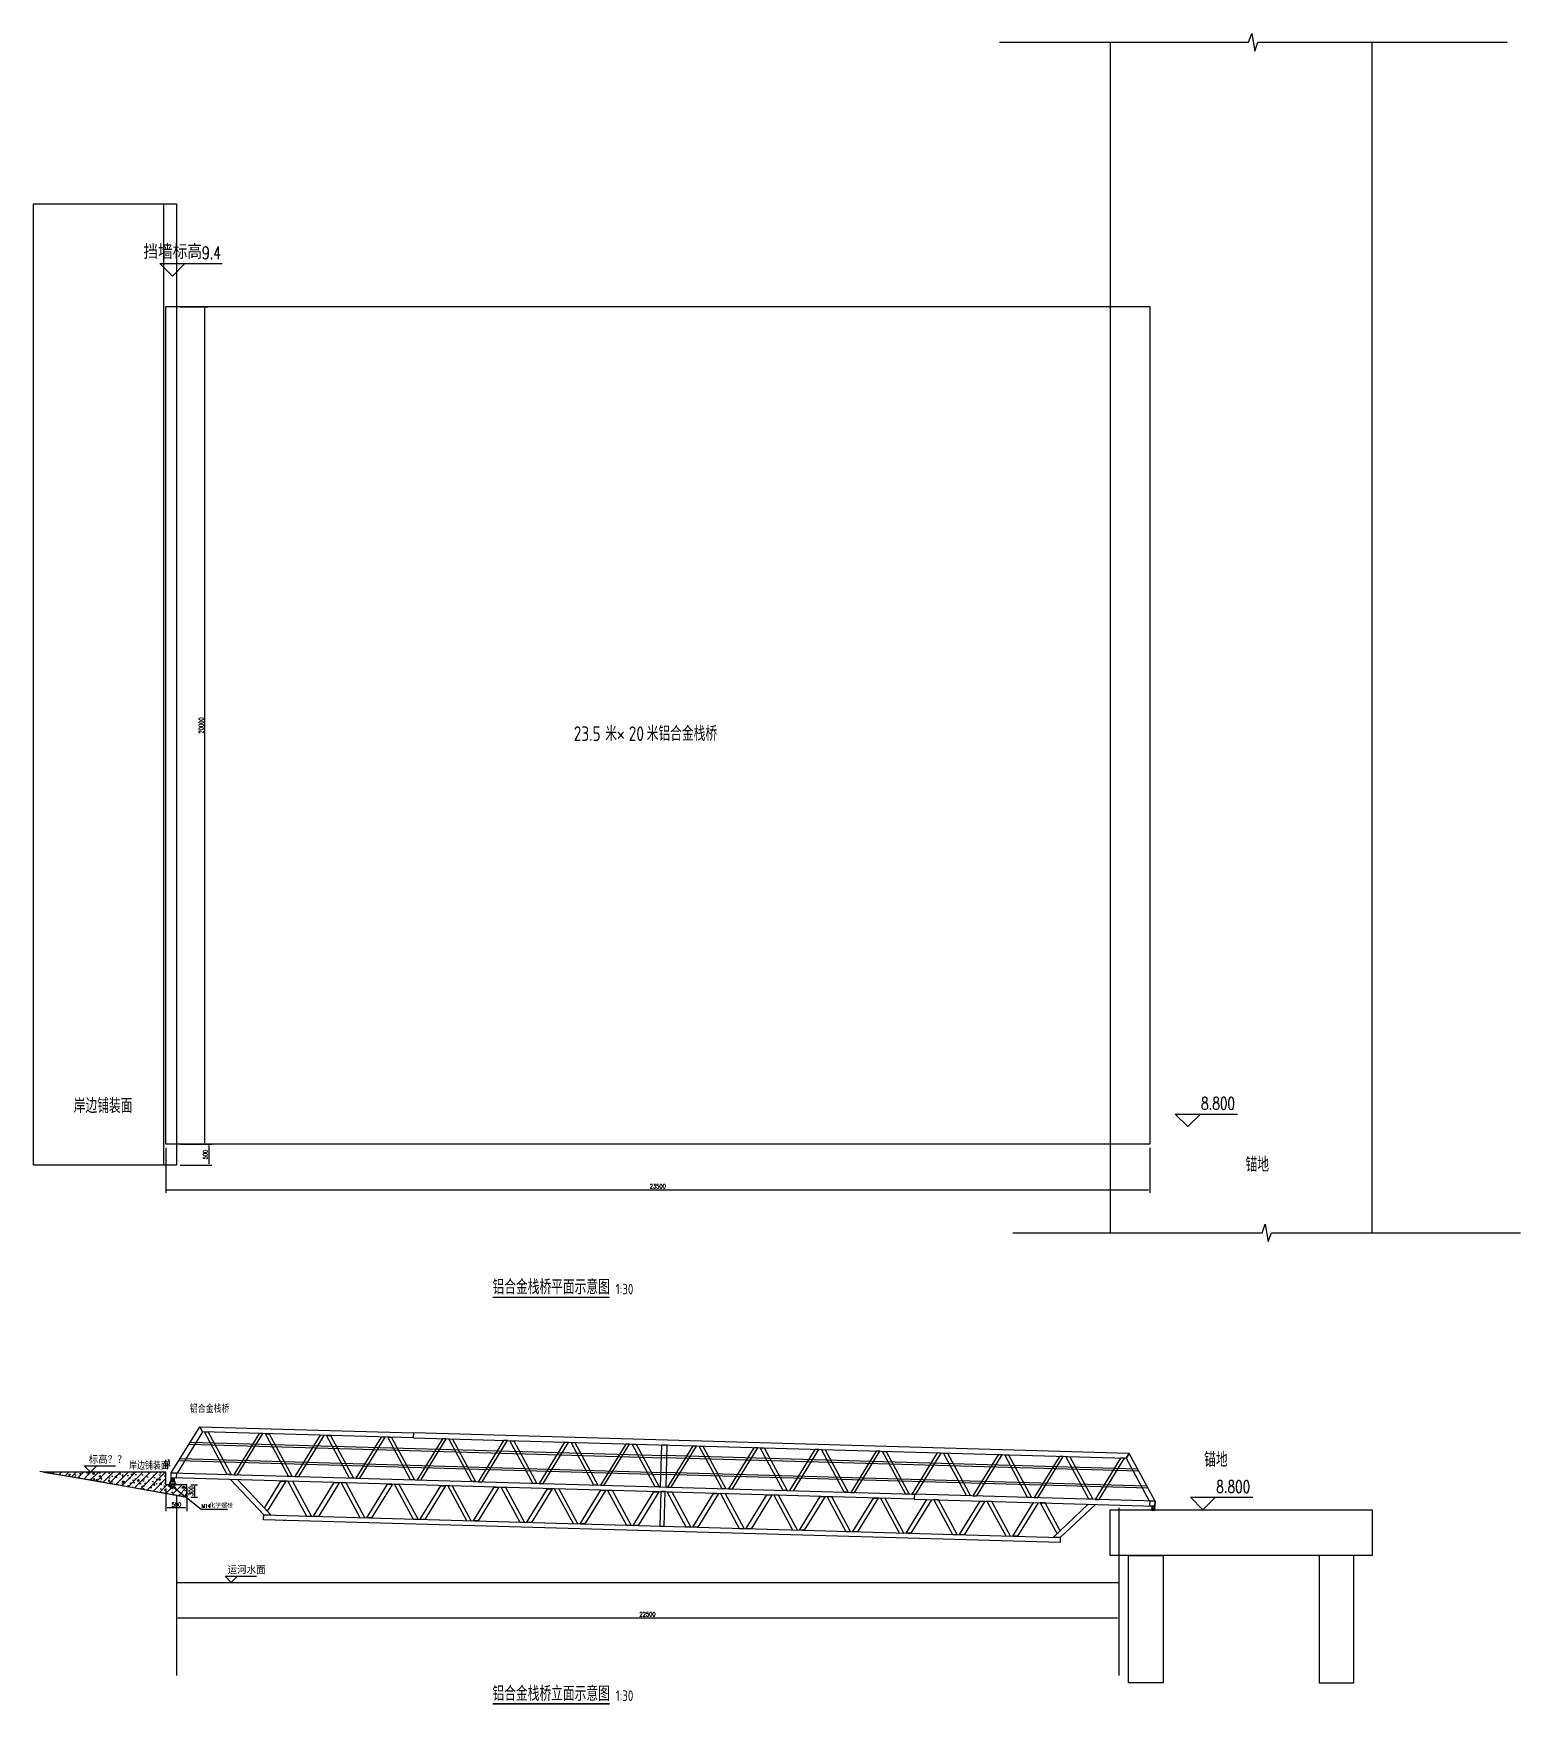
# Model space of a CAD drawing. Header units: millimetres. Extents: x 50522 to 205845, y 40309 to 82020.
# Drawn here: x 170333 to 205845, y 42110 to 82020 of the extents above; entities that cross this region are included whole.
import ezdxf

# ---------------------------------------------------------------- set-up
doc = ezdxf.new("R2010")
doc.units = ezdxf.units.MM
doc.header["$LTSCALE"] = 1000
doc.linetypes.add('CENTER', pattern=[2, 1.25, -0.25, 0.25, -0.25])
for name, color, linetype in [('CEN', 1, 'CENTER'), ('DIM_ELEV', 3, 'Continuous'), ('DIM_LEAD', 3, 'Continuous'), ('DIM_SYMB', 3, 'Continuous'), ('PUB_DIM', 3, 'Continuous'), ('PUB_TEXT', 7, 'Continuous'), ('track level', 7, 'Continuous'), ('W-STEEL_FRAME钢架', 3, 'Continuous')]:
    doc.layers.add(name, color=color, linetype=linetype)
doc.styles.add('_TCH_DIM', font='SIMPLEX.shx', dxfattribs={"bigfont": 'hztxt.shx'})
doc.styles.get("Standard").update_dxf_attribs({"font": 'tssdeng.shx', "width": 0.8, "bigfont": 'hztxt.shx'})
doc.styles.add('STANDARD_T3', font='simplex.shx', dxfattribs={"width": 0.7, "bigfont": 'hztxt.shx'})
doc.dimstyles.new('W&&30', dxfattribs={"dimtxt": 105, "dimasz": 30, "dimexe": 75, "dimexo": 90, "dimgap": 30, "dimtad": 1, "dimdec": 0, "dimzin": 0, "dimdsep": 46, "dimtxsty": 'STANDARD_T3', "dimcen": 0.09, "dimclrd": 1, "dimclre": 1, "dimclrt": 7, "dimazin": 2, "dimtfac": 1, "dimtdec": 0, "dimtix": 1, "dimtmove": 2, "dimatfit": 3, "dimfxl": 0, "dimtolj": 1, "dimtzin": 0, "dimarcsym": 0})

# ---------------------------------------------------------------- blocks, each defined once
blk = doc.blocks.new('*D83')
at = {"layer": 'Defpoints', "color": 0, "transparency": 16777216}
for p in [(173748, 44336), (196248, 44336), (196248, 44184)]:
    blk.add_point(p, dxfattribs=at)
at = {"layer": 'PUB_DIM', "color": 1, "lineweight": -2, "transparency": 16777216}
for p, q in [((173748, 44246), (173748, 44109)), ((173778, 44184), (196218, 44184)), ((196248, 44246), (196248, 44109))]:
    blk.add_line(p, q, dxfattribs=at)
at = {"layer": 'PUB_DIM', "color": 1, "transparency": 16777216}
for points in [[(173778, 44189), (173778, 44179), (173748, 44184)], [(196218, 44189), (196218, 44179), (196248, 44184)]]:
    blk.add_solid(points, dxfattribs=at)
at = {"layer": 'PUB_DIM', "color": 7, "transparency": 16777216, "insert": (184998, 44267), "char_height": 105, "attachment_point": 5, "style": 'STANDARD_T3'}
blk.add_mtext('\\A1;22500', dxfattribs=at)
blk = doc.blocks.new('YQT')
at = {"color": 1}
for radius in [10.5, 10]:
    blk.add_circle((0, -75), radius, dxfattribs=at)
at = {"layer": 'track level', "color": 1}
for p, q in [((-37, 0), (-38, -10)), ((37, 0), (-37, 0)), ((37, 0), (37, -10)), ((-38, -10), (37, -10))]:
    blk.add_line(p, q, dxfattribs=at)
blk.add_lwpolyline([(-38, -10), (37, -10), (37, -62, -0.414214), (0, -100), (0, -100, -0.414214), (-38, -62)], format="xyb", close=True, dxfattribs=at)
blk = doc.blocks.new('1F')
blk.add_lwpolyline([(-442, -50), (-500, 50), (442, 50), (500, -50)], close=True)
blk = doc.blocks.new('YYQ')
at = {"color": 4}
blk.add_line((399, 945), (11713, 945), dxfattribs=at)
at = {"color": 6}
for points in [[(102, 195), (-37, 195), (614, 1315), (683, 1195)], [(614, 1315), (5713, 1315), (5713, 1195), (683, 1195)], [(22811, 1315), (5713, 1315), (5713, 1195), (22742, 1195)], [(23323, 195), (23463, 195), (22811, 1315), (22742, 1195)], [(11643, 195), (11783, 195), (11783, 1195), (11643, 1195)], [(-37, 75), (-37, 195), (17713, 195), (17713, 75)], [(2199, -741), (2369, -741), (1553, 75), (1383, 75)], [(23463, 75), (23463, 195), (17713, 195), (17713, 75)], [(21226, -741), (21056, -741), (21872, 75), (22042, 75)], [(2199, -741), (21226, -741), (21226, -861), (2199, -861)]]:
    blk.add_lwpolyline(points, close=True, dxfattribs=at)
at = {"color": 5}
for points in [[(723, 1195), (815, 1195), (1393, 195), (1300, 195)], [(2122, 1195), (2030, 1195), (1453, 195), (1545, 195)], [(2183, 1195), (2275, 1195), (2853, 195), (2760, 195)], [(3582, 1195), (3490, 1195), (2913, 195), (3005, 195)], [(3643, 1195), (3735, 1195), (4313, 195), (4220, 195)], [(5042, 1195), (4950, 1195), (4373, 195), (4465, 195)], [(5103, 1195), (5195, 1195), (5773, 195), (5680, 195)], [(6502, 1195), (6410, 1195), (5833, 195), (5925, 195)], [(6563, 1195), (6655, 1195), (7233, 195), (7140, 195)], [(7962, 1195), (7870, 1195), (7293, 195), (7385, 195)], [(8023, 1195), (8115, 1195), (8693, 195), (8600, 195)], [(9422, 1195), (9330, 1195), (8753, 195), (8845, 195)], [(9483, 1195), (9575, 1195), (10153, 195), (10060, 195)], [(10882, 1195), (10790, 1195), (10213, 195), (10305, 195)], [(10943, 1195), (11035, 1195), (11613, 195), (11520, 195)], [(12482, 1195), (12390, 1195), (11813, 195), (11905, 195)], [(12543, 1195), (12635, 1195), (13213, 195), (13120, 195)], [(13942, 1195), (13850, 1195), (13273, 195), (13365, 195)], [(14003, 1195), (14095, 1195), (14673, 195), (14580, 195)], [(15402, 1195), (15310, 1195), (14733, 195), (14825, 195)], [(15463, 1195), (15555, 1195), (16133, 195), (16040, 195)], [(16862, 1195), (16770, 1195), (16193, 195), (16285, 195)], [(16923, 1195), (17015, 1195), (17593, 195), (17500, 195)], [(18322, 1195), (18230, 1195), (17653, 195), (17745, 195)], [(18383, 1195), (18475, 1195), (19053, 195), (18960, 195)], [(19782, 1195), (19690, 1195), (19113, 195), (19205, 195)], [(19843, 1195), (19935, 1195), (20513, 195), (20420, 195)], [(21242, 1195), (21150, 1195), (20573, 195), (20665, 195)], [(21303, 1195), (21395, 1195), (21973, 195), (21880, 195)], [(22702, 1195), (22610, 1195), (22033, 195), (22125, 195)]]:
    blk.add_lwpolyline(points, close=True, dxfattribs=at)
for points in [[(-37, 195), (83, 195), (83, 75), (-37, 75)], [(2585, 75), (2700, 75), (2280, -652), (2207, -579)], [(20840, 75), (20725, 75), (21145, -652), (21218, -579)], [(23343, 195), (23463, 195), (23463, 75), (23343, 75)]]:
    blk.add_lwpolyline(points, close=True)
at = {"layer": 'PUB_DIM'}
blk.add_line((2717, -861), (2664, -861), dxfattribs=at)
blk.add_lwpolyline([(11663, -741), (11763, -741), (11763, 85), (11663, 85)], close=True, dxfattribs=at)
blk.add_circle((23425, 0), 40, dxfattribs=at)
at = {"layer": 'W-STEEL_FRAME钢架', "color": 4}
for p, q in [((370, 895), (11713, 895)), ((23026, 945), (11713, 945)), ((23055, 895), (11713, 895)), ((137, 495), (11713, 495)), ((166, 545), (11713, 545)), ((23259, 545), (11713, 545)), ((23288, 495), (11713, 495))]:
    blk.add_line(p, q, dxfattribs=at)
at = {"xscale": -1, "rotation": 120}
for p in [(3043, -333), (4317, -333), (5590, -333), (6863, -333), (8136, -333), (9409, -333), (10683, -333), (12106, -333), (13379, -333), (14652, -333), (15925, -333), (17199, -333), (18472, -333), (19745, -333)]:
    blk.add_blockref('1F', p, dxfattribs=at)
at = {"rotation": 240}
for p in [(3680, -333), (4953, -333), (6226, -333), (7500, -333), (8773, -333), (10046, -333), (11319, -333), (12742, -333), (14016, -333), (15289, -333), (16562, -333), (17835, -333), (19108, -333), (20382, -333)]:
    blk.add_blockref('1F', p, dxfattribs=at)
at = {"layer": 'PUB_DIM'}
blk.add_blockref('YQT', (0, 75), dxfattribs=at)
at = {"layer": 'PUB_DIM', "xscale": -1, "rotation": 2.877698079828405e-12}
blk.add_blockref('YQT', (23425, 75), dxfattribs=at)
blk = doc.blocks.new('*D77')
at = {"layer": 'Defpoints', "color": 0, "transparency": 16777216}
for p in [(173492, 55494), (196992, 55494), (196992, 54406)]:
    blk.add_point(p, dxfattribs=at)
at = {"layer": 'PUB_DIM', "color": 1, "lineweight": -2, "transparency": 16777216}
for p, q in [((173492, 55404), (173492, 54331)), ((196992, 55404), (196992, 54331)), ((173522, 54406), (196962, 54406))]:
    blk.add_line(p, q, dxfattribs=at)
at = {"layer": 'PUB_DIM', "color": 1, "transparency": 16777216}
for points in [[(173522, 54411), (173522, 54401), (173492, 54406)], [(196962, 54411), (196962, 54401), (196992, 54406)]]:
    blk.add_solid(points, dxfattribs=at)
at = {"layer": 'PUB_DIM', "color": 7, "transparency": 16777216, "insert": (185242, 54488), "char_height": 105, "attachment_point": 5, "style": 'STANDARD_T3'}
blk.add_mtext('\\A1;23500', dxfattribs=at)
blk = doc.blocks.new('*D68')
at = {"color": 1, "lineweight": -2, "transparency": 16777216}
for p, q in [((174088, 47360), (174255, 47360)), ((174180, 47330), (174180, 47090)), ((174088, 47060), (174255, 47060))]:
    blk.add_line(p, q, dxfattribs=at)
at = {"color": 1, "transparency": 16777216}
for points in [[(174175, 47330), (174185, 47330), (174180, 47360)], [(174175, 47090), (174185, 47090), (174180, 47060)]]:
    blk.add_solid(points, dxfattribs=at)
at = {"layer": 'Defpoints', "color": 0, "transparency": 16777216}
for p in [(173998, 47360), (173998, 47060), (174180, 47060)]:
    blk.add_point(p, dxfattribs=at)
at = {"color": 7, "transparency": 16777216, "insert": (174097, 47210), "char_height": 105, "attachment_point": 5, "rotation": 90, "style": 'STANDARD_T3'}
blk.add_mtext('\\A1;300', dxfattribs=at)
blk = doc.blocks.new('*D67')
at = {"color": 1, "lineweight": -2, "transparency": 16777216}
for p, q in [((173936, 55494), (174594, 55494)), ((174519, 55464), (174519, 55024)), ((173838, 54994), (174594, 54994))]:
    blk.add_line(p, q, dxfattribs=at)
at = {"color": 1, "transparency": 16777216}
for points in [[(174514, 55464), (174524, 55464), (174519, 55494)], [(174514, 55024), (174524, 55024), (174519, 54994)]]:
    blk.add_solid(points, dxfattribs=at)
at = {"layer": 'Defpoints', "color": 0, "transparency": 16777216}
for p in [(173846, 55494), (173748, 54994), (174519, 54994)]:
    blk.add_point(p, dxfattribs=at)
at = {"color": 7, "transparency": 16777216, "insert": (174437, 55244), "char_height": 105, "attachment_point": 5, "rotation": 90, "style": 'STANDARD_T3'}
blk.add_mtext('\\A1;500', dxfattribs=at)
blk = doc.blocks.new('*D64')
at = {"color": 1, "lineweight": -2, "transparency": 16777216}
for p, q in [((173838, 75494), (174496, 75494)), ((174421, 75464), (174421, 55524)), ((173838, 55494), (174496, 55494))]:
    blk.add_line(p, q, dxfattribs=at)
at = {"color": 1, "transparency": 16777216}
for points in [[(174416, 75464), (174426, 75464), (174421, 75494)], [(174416, 55524), (174426, 55524), (174421, 55494)]]:
    blk.add_solid(points, dxfattribs=at)
at = {"layer": 'Defpoints', "color": 0, "transparency": 16777216}
for p in [(173748, 75494), (173748, 55494), (174421, 55494)]:
    blk.add_point(p, dxfattribs=at)
at = {"color": 7, "transparency": 16777216, "insert": (174339, 65494), "char_height": 105, "attachment_point": 5, "rotation": 90, "style": 'STANDARD_T3'}
blk.add_mtext('\\A1;20000', dxfattribs=at)
blk = doc.blocks.new('*D63')
at = {"color": 1, "lineweight": -2, "transparency": 16777216}
for p, q in [((173498, 47751), (173498, 47893)), ((173541, 47751), (173541, 47893)), ((173468, 47818), (173438, 47818)), ((173541, 47818), (173498, 47818)), ((173571, 47818), (173601, 47818))]:
    blk.add_line(p, q, dxfattribs=at)
at = {"color": 1, "transparency": 16777216}
for points in [[(173468, 47823), (173468, 47813), (173498, 47818)], [(173571, 47823), (173571, 47813), (173541, 47818)]]:
    blk.add_solid(points, dxfattribs=at)
at = {"layer": 'Defpoints', "color": 0, "transparency": 16777216}
for p in [(173498, 47818), (173498, 47661), (173541, 47661)]:
    blk.add_point(p, dxfattribs=at)
at = {"color": 7, "transparency": 16777216, "insert": (173520, 47900), "char_height": 105, "attachment_point": 5, "style": 'STANDARD_T3'}
blk.add_mtext('\\A1;43', dxfattribs=at)
blk = doc.blocks.new('*U81')
at = {"color": 1}
for p, q in [((-65, 14), (-43, 88)), ((65, 14), (43, 88))]:
    blk.add_line(p, q, dxfattribs=at)
blk.add_circle((0, 70), 15, dxfattribs=at)
blk.add_arc((0, 46), 60, 44.4475, 135.5525, dxfattribs=at)
at = {"layer": 'track level', "color": 1}
for p, q in [((-65, 0), (-65, 14)), ((-65, 0), (65, 0)), ((65, 0), (65, 14))]:
    blk.add_line(p, q, dxfattribs=at)
blk = doc.blocks.new('*D61')
at = {"color": 1, "lineweight": -2, "transparency": 16777216}
for p, q in [((173498, 47270), (173498, 46730)), ((173998, 47270), (173998, 46730)), ((173968, 46805), (173528, 46805))]:
    blk.add_line(p, q, dxfattribs=at)
at = {"color": 1, "transparency": 16777216}
for points in [[(173528, 46810), (173528, 46800), (173498, 46805)], [(173968, 46810), (173968, 46800), (173998, 46805)]]:
    blk.add_solid(points, dxfattribs=at)
at = {"layer": 'Defpoints', "color": 0, "transparency": 16777216}
for p in [(173498, 47360), (173998, 47360), (173498, 46805)]:
    blk.add_point(p, dxfattribs=at)
at = {"color": 7, "transparency": 16777216, "insert": (173748, 46887), "char_height": 105, "attachment_point": 5, "style": 'STANDARD_T3'}
blk.add_mtext('\\A1;500', dxfattribs=at)
blk = doc.blocks.new('NY-M12')
for p, q in [((-1, 0), (0, -2)), ((0, 0), (1, -2))]:
    blk.add_line(p, q)
blk.add_lwpolyline([(11, 0), (-11, 0), (-11, -2), (11, -2)], close=True)
blk = doc.blocks.new('$matou$00000104')
for p, q in [((-61, 6, 0), (-62, 5, 0)), ((-62, -5, 0), (-62, 5, 0)), ((-61, 6, 0), (-57, 5, 0)), ((-61, -6, 0), (-61, 6, 0)), ((-57, 7, 0), (-57, 5, 0)), ((-40, 7, 0), (-54, 9, 0)), ((-47, 1, 0), (-52, 1, 0)), ((-46, 0, 0), (-46, 0, 0)), ((-39, 6, 0), (-40, 7, 0)), ((-40, 5, 0), (-40, 7, 0)), ((-39, 5, 0), (-40, 5, 0)), ((-39, -6, 0), (-39, 6, 0)), ((-37, 7, 0), (-38, 7, 0)), ((-36, -6, 0), (-36, 6, 0)), ((-36, 6, 0), (19, 6, 0)), ((19, 6, 0), (19, 6, 0)), ((19, 6, 0), (19, 6, 0)), ((19, -5, 0), (19, 6, 0)), ((20, 5, 0), (19, 6, 0)), ((19, -6, 0), (19, 6, 0)), ((19, -5, 0), (20, 5, 0)), ((21, 6, 0), (20, 5, 0)), ((20, -4, 0), (21, 4, 0)), ((21, 6, 0), (21, 6, 0)), ((22, 5, 0), (21, 6, 0)), ((21, -5, 0), (22, 5, 0)), ((23, 6, 0), (22, 5, 0)), ((22, -4, 0), (23, 4, 0)), ((23, 6, 0), (23, 6, 0)), ((24, 5, 0), (23, 6, 0)), ((23, -5, 0), (24, 5, 0)), ((25, 6, 0), (24, 5, 0)), ((24, -4, 0), (25, 4, 0)), ((26, 5, 0), (25, 6, 0)), ((25, 6, 0), (25, 6, 0)), ((25, -5, 0), (26, 5, 0)), ((27, 6, 0), (26, 5, 0)), ((26, -4, 0), (26, 4, 0)), ((27, 6, 0), (27, 6, 0)), ((27, 5, 0), (27, 6, 0)), ((27, -5, 0), (28, 5, 0)), ((29, 6, 0), (28, 6, 0)), ((28, 6, 0), (28, 5, 0)), ((28, -5, 0), (29, 5, 0)), ((28, -4, 0), (28, 4, 0)), ((29, 5, 0), (29, 6, 0)), ((30, 6, 0), (30, 6, 0)), ((30, 6, 0), (30, 5, 0)), ((31, 5, 0), (30, 6, 0)), ((30, -5, 0), (31, 5, 0)), ((30, -4, 0), (30, 4, 0)), ((32, 6, 0), (31, 5, 0)), ((31, -4, 0), (32, 4, 0)), ((32, 6, 0), (32, 6, 0)), ((33, 5, 0), (32, 6, 0)), ((32, -5, 0), (33, 5, 0)), ((34, 6, 0), (33, 5, 0)), ((33, -4, 0), (34, 4, 0)), ((34, 6, 0), (34, 6, 0)), ((35, 5, 0), (34, 6, 0)), ((34, -5, 0), (35, 5, 0)), ((36, 6, 0), (35, 5, 0)), ((35, -4, 0), (36, 4, 0)), ((36, 15, 0), (40, 15, 0)), ((36, -15, 0), (36, 15, 0)), ((36, 6, 0), (36, 6, 0)), ((36, 5, 0), (36, 6, 0)), ((36, -5, 0), (37, 5, 0)), ((37, 6, 0), (37, 5, 0)), ((38, 6, 0), (37, 6, 0)), ((37, -4, 0), (37, 4, 0)), ((38, 5, 0), (38, 6, 0)), ((38, -5, 0), (38, 5, 0)), ((39, 6, 0), (39, 6, 0)), ((39, 6, 0), (39, 5, 0)), ((40, 5, 0), (39, 6, 0)), ((39, -4, 0), (39, 4, 0)), ((39, -5, 0), (40, 3, 0)), ((40, 15, 0), (40, -15, 0)), ((48, 10, 0), (42, 10, 0)), ((42, -10, 0), (42, 10, 0)), ((48, 5, 0), (42, 5, 0)), ((48, 10, 0), (49, 9, 0)), ((49, -9, 0), (49, 9, 0)), ((50, 6, 0), (49, 5, 0)), ((49, -4, 0), (50, 4, 0)), ((51, 5, 0), (50, 6, 0)), ((50, 6, 0), (50, 6, 0)), ((50, -5, 0), (51, 5, 0)), ((52, 6, 0), (51, 5, 0)), ((51, -4, 0), (52, 4, 0)), ((52, 6, 0), (52, 6, 0)), ((53, 5, 0), (52, 6, 0)), ((52, -5, 0), (53, 5, 0)), ((54, 6, 0), (53, 5, 0)), ((53, -4, 0), (53, 4, 0)), ((54, 5, 0), (54, 6, 0)), ((54, 6, 0), (54, 6, 0)), ((54, -5, 0), (55, 5, 0)), ((56, 6, 0), (55, 6, 0)), ((55, 6, 0), (55, 5, 0)), ((55, -5, 0), (56, 5, 0)), ((55, -4, 0), (55, 4, 0)), ((57, 6, 0), (56, 5, 0)), ((56, 5, 0), (56, 6, 0)), ((58, 5, 0), (57, 6, 0)), ((57, 6, 0), (57, 6, 0)), ((57, -5, 0), (58, 5, 0)), ((57, -4, 0), (57, 4, 0)), ((59, 5, 0), (58, 5, 0)), ((58, -6, 0), (58, 0, 0)), ((59, 5, 0), (59, 5, 0)), ((59, -5, 0), (59, 5, 0)), ((-61, -6, 0), (-62, -5, 0)), ((-61, -6, 0), (-57, -5, 0)), ((-57, -7, 0), (-57, -5, 0)), ((-40, -7, 0), (-54, -9, 0)), ((-47, -1, 0), (-52, -1, 0)), ((-39, -5, 0), (-40, -5, 0)), ((-40, -5, 0), (-40, -7, 0)), ((-39, -6, 0), (-40, -7, 0)), ((-37, -7, 0), (-38, -7, 0)), ((18, -6, 0), (-36, -6, 0)), ((19, -6, 0), (18, -6, 0)), ((19, -5, 0), (19, -6, 0)), ((21, -5, 0), (20, -6, 0)), ((20, -6, 0), (20, -5, 0)), ((20, -6, 0), (20, -6, 0)), ((22, -6, 0), (21, -5, 0)), ((23, -5, 0), (22, -6, 0)), ((22, -6, 0), (22, -6, 0)), ((24, -6, 0), (23, -5, 0)), ((25, -5, 0), (24, -6, 0)), ((24, -6, 0), (24, -6, 0)), ((26, -6, 0), (25, -5, 0)), ((26, -5, 0), (26, -6, 0)), ((26, -6, 0), (26, -6, 0)), ((27, -6, 0), (27, -5, 0)), ((28, -6, 0), (27, -6, 0)), ((28, -5, 0), (28, -6, 0)), ((30, -5, 0), (29, -6, 0)), ((29, -6, 0), (29, -5, 0)), ((29, -6, 0), (29, -6, 0)), ((31, -6, 0), (30, -5, 0)), ((32, -5, 0), (31, -6, 0)), ((31, -6, 0), (31, -6, 0)), ((33, -6, 0), (32, -5, 0)), ((34, -5, 0), (33, -6, 0)), ((33, -6, 0), (33, -6, 0)), ((35, -6, 0), (34, -5, 0)), ((36, -5, 0), (35, -6, 0)), ((35, -6, 0), (35, -6, 0)), ((37, -6, 0), (36, -5, 0)), ((40, -15, 0), (36, -15, 0)), ((37, -5, 0), (37, -6, 0)), ((37, -6, 0), (37, -6, 0)), ((38, -6, 0), (38, -5, 0)), ((39, -6, 0), (38, -6, 0)), ((39, -5, 0), (39, -6, 0)), ((40, -6, 0), (40, -5, 0)), ((48, -5, 0), (42, -5, 0)), ((48, -10, 0), (42, -10, 0)), ((48, -10, 0), (49, -9, 0)), ((50, -5, 0), (49, -6, 0)), ((51, -6, 0), (50, -5, 0)), ((52, -5, 0), (51, -6, 0)), ((51, -6, 0), (51, -6, 0)), ((53, -6, 0), (52, -5, 0)), ((53, -5, 0), (53, -6, 0)), ((53, -6, 0), (53, -6, 0)), ((54, -6, 0), (54, -5, 0)), ((55, -6, 0), (54, -6, 0)), ((55, -5, 0), (55, -6, 0)), ((56, -6, 0), (56, -5, 0)), ((57, -5, 0), (56, -6, 0)), ((56, -6, 0), (56, -6, 0)), ((58, -6, 0), (57, -5, 0)), ((58, -6, 0), (59, -5, 0))]:
    blk.add_line(p, q)
at = {"extrusion": (0, 0, -1)}
for centre, major_axis, start_param, end_param in [((-54, 7, 0), (-1.71, 1.71), 5.497787, 7.253749), ((-52, 5, 0), (-3.21, 3.21), 3.926991, 5.497787), ((-54, 6, 0), (-0.445, 0.445), 4.712389, 10.995574), ((-47, 0, 0), (0.343, 0.343), -0.785398, 0.785398), ((-47, 0, 0), (0.343, 0.343), -0.785398, 0.785398), ((-38, 6, 0), (0.343, 0.343), 3.926991, 5.497787), ((-37, 6, 0), (0.343, 0.343), -0.785398, 0.785398), ((20, 5, 0), (0.129, 0.129), 1.308997, 3.403392), ((22, 5, 0), (0.129, 0.129), 1.308997, 3.403392), ((24, 5, 0), (0.129, 0.129), 1.308997, 3.403392), ((26, 5, 0), (-0.129, 0.129), 2.879793, 4.974188), ((28, 5, 0), (-0.129, 0.129), 2.879793, 4.974188), ((29, 5, 0), (0.129, 0.129), 1.308997, 3.403392), ((31, 5, 0), (0.129, 0.129), 1.308997, 3.403392), ((33, 5, 0), (-0.129, 0.129), 2.879793, 4.974188), ((35, 5, 0), (-0.129, 0.129), 2.879793, 4.974188), ((37, 5, 0), (-0.129, 0.129), 2.879793, 4.974188), ((38, 5, 0), (-0.129, 0.129), 2.879793, 4.974188), ((45, 8, 0), (-2.94, 2.94), 1.732823, 2.979566), ((31, 0, 0), (12.8, 12.8), 0.489975, 1.080822), ((51, 5, 0), (0.129, 0.129), 1.308997, 3.403392), ((53, 5, 0), (-0.129, 0.129), 2.879793, 4.974188), ((55, 5, 0), (-0.129, 0.129), 2.879793, 4.974188), ((56, 5, 0), (-0.129, 0.129), 2.879793, 4.974188), ((58, 5, 0), (0.129, 0.129), 1.308997, 3.403392), ((-52, -5, 0), (-3.21, 3.21), 5.497787, 7.068583), ((-54, -7, 0), (1.71, 1.71), 2.171029, 3.926991), ((-54, -6, 0), (0.445, 0.445), 3.141593, 9.424778), ((-47, 0, 0), (-0.343, 0.343), 2.356194, 3.926991), ((-38, -6, 0), (0.343, 0.343), 2.356194, 3.926991), ((-37, -6, 0), (-0.343, 0.343), 2.356194, 3.926991), ((19, -5, 0), (-0.129, 0.129), 6.021386, 8.115781), ((21, -5, 0), (0.129, 0.129), 4.45059, 6.544985), ((23, -5, 0), (0.129, 0.129), 4.45059, 6.544985), ((25, -5, 0), (-0.129, 0.129), 6.021386, 8.115781), ((27, -5, 0), (-0.129, 0.129), 6.021386, 8.115781), ((28, -5, 0), (-0.129, 0.129), 6.021386, 8.115781), ((30, -5, 0), (0.129, 0.129), 4.45059, 6.544985), ((32, -5, 0), (0.129, 0.129), 4.45059, 6.544985), ((34, -5, 0), (-0.129, 0.129), 6.021386, 8.115781), ((36, -5, 0), (-0.129, 0.129), 6.021386, 8.115781), ((38, -5, 0), (-0.129, 0.129), 6.021386, 8.115781), ((39, -5, 0), (0.129, 0.129), 4.45059, 6.544985), ((45, -8, 0), (2.94, 2.94), 0.162027, 1.40877), ((50, -5, 0), (0.129, 0.129), 4.45059, 6.544985), ((52, -5, 0), (0.129, 0.129), 4.45059, 6.544985), ((54, -5, 0), (-0.129, 0.129), 6.021386, 8.115781), ((55, -5, 0), (-0.129, 0.129), 6.021386, 8.115781), ((57, -5, 0), (0.129, 0.129), 4.45059, 6.544985)]:
    blk.add_ellipse(centre, major_axis=major_axis, ratio=1, start_param=start_param, end_param=end_param, dxfattribs=at)
for centre in [(-50, 5, 0), (-50, -5, 0)]:
    blk.add_ellipse(centre, major_axis=(0.445, 0.445), ratio=1, dxfattribs=at)
at = {"layer": 'CEN'}
blk.add_line((-66, 0, 0), (66, 0, 0), dxfattribs=at)
at = {"extrusion": (0, 0, -1), "xscale": 1.01056896011507, "yscale": 1.01056896011507, "zscale": -1.010568960117647, "rotation": 90.00000229450367}
blk.add_blockref('NY-M12', (-42, 0, 0), dxfattribs=at)

msp = doc.modelspace()

# ---------------------------------------------------------------- hatches: boundary and pattern name
h = msp.add_hatch()
h.set_pattern_fill('钢筋混凝土', color=256, scale=50)
h.set_pattern_definition([(45, (-49659.63, -35644.77), (-88.38835, 88.38835), []), (50, (-49659.63, -35644.77), (358.6301, -31.37607), [37.5, -412.5]), (355, (-49659.63, -35644.77), (-69.37567, 376.09607), [30, -330]), (100.4514, (-49629.74, -35647.4), (289.2547, 344.71977), [31.8701, -350.57106]), (46.1842, (-49659.63, -35544.77), (533.6205, -82.7595), [56.25, -618.75]), (96.6356, (-49615.16, -35551.67), (467.3314, 487.0589), [47.8051, -525.8565]), (351.1842, (-49659.6, -35544.77), (467.331, 487.0593), [45, -495]), (21, (-49609.63, -35569.77), (298.45353, -201.30945), [37.5, -412.5]), (326, (-49609.63, -35569.77), (121.65767, 362.575), [30, -330]), (71.4514, (-49584.76, -35586.55), (420.1113, 161.26525), [31.8701, -350.57106]), (37.5, (-49659.63, -35644.77), (6.07993, 166.44693), [0, -326, 0, -335, 0, -331.25]), (7.5, (-49659.63, -35644.77), (131.53477, 197.20586), [0, -191, 0, -318.5, 0, -126.25]), (327.5, (-49771.13, -35644.77), (266.91122, -11.277436), [0, -125, 0, -390, 0, -517.5]), (317.5, (-49821.13, -35644.77), (291.59308, 50.0525), [0, -162.5, 0, -259, 0, -367.5])])
h.paths.add_polyline_path([(173997.9, 47360.2), (173497.9, 47360.2), (173497.9, 47660.2), (170583.2, 47660.2), (171740, 47468.5), (173997.9, 47060.2)])

# ---------------------------------------------------------------- linework, layer by layer
for p, q in [((173447.9, 54994.4), (173447.9, 77950.6)), ((173747.9, 47094.5), (173747.9, 44335.7)), ((173747.9, 45024.4), (196247.9, 45024.4))]:
    msp.add_line(p, q)
for points in [[(196047.9, 81809.8), (196047.9, 53376.5)], [(202301.2, 53376.5), (202301.2, 81809.8)], [(173997.9, 47060.2), (170487.3, 47676.1)]]:
    msp.add_lwpolyline(points)
for points in [[(170333.2, 77950.6), (173747.9, 77950.6), (173747.9, 54994.4), (170333.2, 54994.4)], [(173997.9, 47360.2), (173497.9, 47360.2), (173497.9, 47660.2), (170583.2, 47660.2), (171740, 47468.5), (173997.9, 47060.2)], [(196047.9, 46760.2), (202301.2, 46760.2), (202301.2, 45672.3), (196047.9, 45672.3)], [(196483.2, 45672.3), (197314.4, 45672.3), (197314.4, 42626.1), (196483.2, 42626.1)], [(201865.9, 45672.3), (201034.7, 45672.3), (201034.7, 42626.1), (201865.9, 42626.1)]]:
    msp.add_lwpolyline(points, close=True)
at = {"color": 2, "lineweight": 0}
msp.add_lwpolyline([(173557.9, 47376.2), (173757.4, 47376.2), (173757.4, 47360.2), (173557.9, 47360.2)], close=True, dxfattribs=at)
at = {"layer": 'DIM_ELEV'}
for p, q in [((173651, 76226.6), (173351, 76526.6)), ((173351, 76526.6), (174839, 76526.6)), ((173651, 76226.6), (173951, 76526.6)), ((197898.1, 55913.2), (197598.1, 56213.2)), ((197598.1, 56213.2), (199086.1, 56213.2)), ((197898.1, 55913.2), (198198.1, 56213.2)), ((171697.1, 47660.2), (171547.1, 47810.2)), ((171547.1, 47810.2), (172291.1, 47810.2)), ((171697.1, 47660.2), (171847.1, 47810.2)), ((198260, 46760.2), (197960, 47060.2)), ((197960, 47060.2), (199448, 47060.2)), ((198260, 46760.2), (198560, 47060.2)), ((175058.8, 45024.4), (174908.8, 45174.4)), ((174908.8, 45174.4), (175658.8, 45174.4)), ((175058.8, 45024.4), (175208.8, 45174.4))]:
    msp.add_line(p, q, dxfattribs=at)
at = {"layer": 'DIM_LEAD'}
for p, q in [((173641.6, 47331.1), (174336.4, 46778.3)), ((174336.4, 46778.3), (174971, 46778.3))]:
    msp.add_line(p, q, dxfattribs=at)
at = {"layer": 'DIM_LEAD', "const_width": 12}
msp.add_lwpolyline([(173636.9, 47334.9, 1), (173646.3, 47327.4, 1)], format="xyb", close=True, dxfattribs=at)
at = {"layer": 'DIM_SYMB'}
for points in [[(193400.3, 81809.8), (199349.6, 81809.8), (199426, 82019.8), (199500.1, 81599.8), (199574.6, 81809.8), (205523.8, 81809.8)], [(193721.6, 53376.5), (199670.8, 53376.5), (199747.3, 53586.5), (199821.3, 53166.5), (199895.8, 53376.5), (205845.1, 53376.5)]]:
    msp.add_lwpolyline(points, dxfattribs=at)
at = {"layer": 'DIM_SYMB', "const_width": 35}
for points in [[(181297.1, 51837.7), (184096.5, 51837.7)], [(181297.1, 42127.8), (184096.5, 42127.8)]]:
    msp.add_lwpolyline(points, dxfattribs=at)
at = {"layer": 'PUB_DIM'}
for p, q in [((196247.9, 46807.8), (196247.9, 42805.7)), ((173747.9, 46397.1), (173747.9, 42805.7))]:
    msp.add_line(p, q, dxfattribs=at)
at = {"layer": 'W-STEEL_FRAME钢架'}
msp.add_lwpolyline([(173491.7, 75494.4), (196991.7, 75494.4), (196991.7, 55494.4), (173491.7, 55494.4)], close=True, dxfattribs=at)

# ---------------------------------------------------------------- block references
at = {"rotation": 90}
msp.add_blockref('$matou$00000104', (173607.6, 47340.1, 0), dxfattribs=at)
at = {"xscale": -1}
msp.add_blockref('*U81', (173657.6, 47376.2), dxfattribs=at)
at = {"yscale": -1, "rotation": 90}
msp.add_blockref('$matou$00000104', (173707.6, 47340.1, 0), dxfattribs=at)
at = {"layer": 'PUB_DIM', "rotation": 358.3630168080861}
msp.add_blockref('YYQ', (173657.6, 47446.2), dxfattribs=at)

# ---------------------------------------------------------------- texts
at = {"layer": 'PUB_TEXT', "color": 7, "style": '_TCH_DIM'}
for s, height, p in [('挡墙标高', 350, (172959, 76631.6)), ('标高？？', 175, (171650.5, 47862.7)), ('化学螺栓', 105, (174532.8, 46809.8)), ('运河水面', 175, (174968.6, 45226.9))]:
    msp.add_text(s, height=height, dxfattribs=at).set_placement(p)
at = {"layer": 'PUB_TEXT', "color": 7, "style": '_TCH_DIM', "width": 0.705882}
for s, height, p in [('9.4', 297.5, (174359, 76631.6)), ('8.800', 297.5, (198216.1, 56318.2)), ('8.800', 297.5, (198578, 47165.2)), ('M14', 89.25, (174352.8, 46809.8))]:
    msp.add_text(s, height=height, dxfattribs=at).set_placement(p)
at = {"layer": 'PUB_TEXT', "width": 0.8}
for s, height, p in [('23.5', 350, (183234, 65122.3)), ('米×', 350, (183987.8, 65122.3)), ('20', 350, (184547.8, 65122.3)), ('米铝合金栈桥', 350, (184978.6, 65122.3)), ('岸边铺装面', 350, (171296.4, 56236.2)), ('锚地', 350, (199277.7, 54834.3)), ('铝合金栈桥', 175, (174069, 49080.7)), ('岸边铺装面', 175, (172618.5, 47723.2)), ('锚地', 350, (198288.5, 47786))]:
    msp.add_text(s, height=height, dxfattribs=at).set_placement(p)
at = {"layer": 'PUB_TEXT', "color": 7, "width": 0.8}
for s, height, p in [('铝合金栈桥平面示意图', 350, (181297.1, 51907.7)), ('1:30', 250, (184236.5, 51907.7)), ('铝合金栈桥立面示意图', 350, (181297.1, 42197.8)), ('1:30', 250, (184236.5, 42197.8))]:
    msp.add_text(s, height=height, dxfattribs=at).set_placement(p)

# ---------------------------------------------------------------- dimensions: what is measured, and where the dimension line sits
for base, p1, p2, angle, picture, middle in [((174421, 55494.4), (173747.9, 75494.4), (173747.9, 55494.4), 90, '*D64', (174338.5, 65494.4)), ((174519, 54994.4), (173845.8, 55494.4), (173747.9, 54994.4), 90, '*D67', (174436.5, 55244.4)), ((173497.9, 46804.9), (173997.9, 47360.2), (173497.9, 47360.2), 180, '*D61', (173747.9, 46887.4)), ((174179.9, 47060.2), (173997.9, 47360.2), (173997.9, 47060.2), 90, '*D68', (174097.4, 47210.2))]:
    dim = msp.add_linear_dim(base=base, p1=p1, p2=p2, angle=angle, dimstyle='W&&30')
    dim.commit()
    dim.dimension.update_dxf_attribs({"geometry": picture, "text_midpoint": middle})
dim = msp.add_linear_dim(base=(173497.9, 47817.9), p1=(173541.2, 47661.2), p2=(173497.9, 47661.2), dimstyle='W&&30')
dim.commit()
dim.dimension.update_dxf_attribs({"geometry": '*D63', "text_midpoint": (173519.5, 47900.4)})
at = {"layer": 'PUB_DIM'}
for base, p1, p2, picture, middle in [((196991.7, 54405.7), (173491.7, 55494.4), (196991.7, 55494.4), '*D77', (185241.7, 54488.2)), ((196247.9, 44184.5), (173747.9, 44335.7), (196247.9, 44335.7), '*D83', (184997.9, 44267))]:
    dim = msp.add_linear_dim(base=base, p1=p1, p2=p2, dimstyle='W&&30', dxfattribs=at)
    dim.commit()
    dim.dimension.update_dxf_attribs({"geometry": picture, "text_midpoint": middle})

doc.saveas('drawing.dxf')
